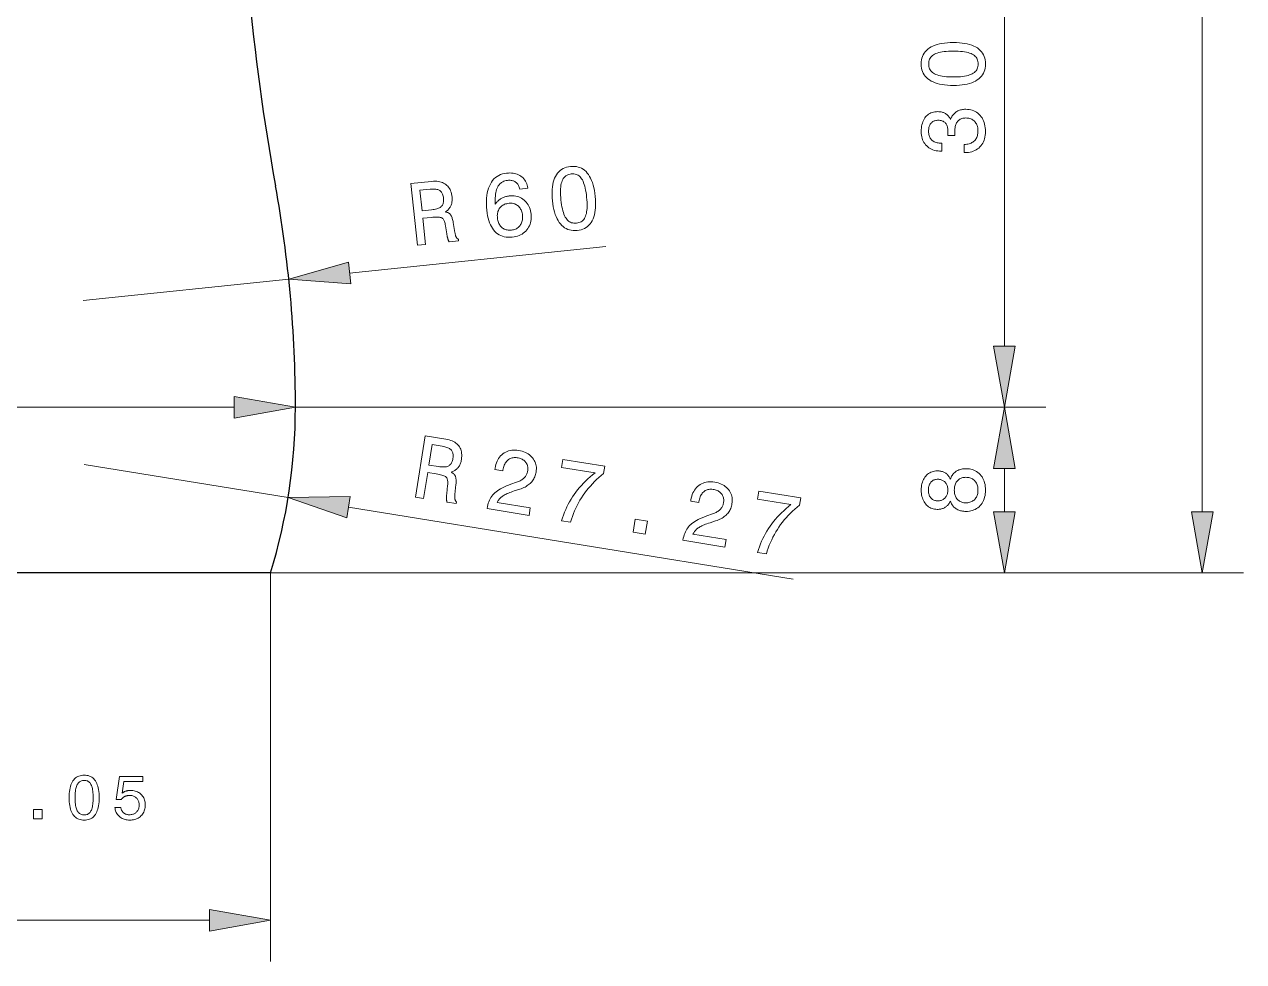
# Model space of a CAD drawing. Extents: x 0 to 297, y 0 to 546.
# Drawn here: x 166.7 to 225.6, y 120.2 to 165.5 of the extents above; entities that cross this region are included whole.
import ezdxf

# ---------------------------------------------------------------- set-up
doc = ezdxf.new("R2010")
doc.units = 0

msp = doc.modelspace()

# ---------------------------------------------------------------- linework, layer by layer
at = {"color": 7, "lineweight": 13}
for p, q in [((223.634, 141.924), (223.634, 361.015)), ((214.066, 149.924), (214.066, 174.015)), ((139.841, 146.97), (176.832, 146.97)), ((179.787, 146.97), (216.066, 146.97)), ((179.787, 146.97), (216.066, 146.97)), ((182.353, 142.144), (203.848, 138.667)), ((178.537, 138.97), (216.066, 138.97)), ((178.537, 138.97), (225.634, 138.97)), ((141.041, 122.175), (175.632, 122.175))]:
    msp.add_line(p, q, dxfattribs=at)
at = {"color": 7, "lineweight": 13, "ltscale": 0.311487}
msp.add_line((182.406, 153.462), (194.799, 154.746), dxfattribs=at)
at = {"color": 7, "lineweight": 13, "ltscale": 0.25}
for p, q in [((169.52, 152.126), (179.467, 153.157)), ((169.565, 144.212), (179.437, 142.616))]:
    msp.add_line(p, q, dxfattribs=at)
at = {"color": 7, "lineweight": 13, "ltscale": 0.052279}
msp.add_line((214.066, 141.924), (214.066, 144.015), dxfattribs=at)
at = {"color": 7, "lineweight": 30}
for p, q in [((178.587, 138.97), (138.087, 138.97)), ((178.537, 138.97), (138.137, 138.97))]:
    msp.add_line(p, q, dxfattribs=at)
at = {"color": 7, "lineweight": 13, "ltscale": 0.469863}
msp.add_line((178.587, 138.97), (178.587, 120.175), dxfattribs=at)
at = {"color": 7, "lineweight": 13}
for points in [[(211.603, 162.528), (211.455, 162.53), (211.313, 162.538), (211.179, 162.552), (211.053, 162.57), (210.933, 162.594), (210.821, 162.623), (210.716, 162.658), (210.618, 162.698), (210.528, 162.743), (210.445, 162.793), (210.369, 162.849), (210.302, 162.909), (210.242, 162.974), (210.19, 163.045), (210.147, 163.12), (210.111, 163.199), (210.083, 163.284), (210.063, 163.373), (210.051, 163.468), (210.047, 163.567), (210.051, 163.667), (210.063, 163.762), (210.083, 163.852), (210.11, 163.937), (210.146, 164.017), (210.189, 164.092), (210.24, 164.162), (210.3, 164.227), (210.367, 164.287), (210.442, 164.342), (210.524, 164.392), (210.614, 164.436), (210.712, 164.476), (210.817, 164.51), (210.929, 164.539), (211.049, 164.562), (211.176, 164.581), (211.311, 164.594), (211.453, 164.602), (211.603, 164.604), (211.753, 164.602), (211.894, 164.594), (212.029, 164.581), (212.156, 164.562), (212.275, 164.539), (212.387, 164.51), (212.492, 164.476), (212.589, 164.436), (212.678, 164.392), (212.761, 164.342), (212.835, 164.287), (212.902, 164.227), (212.961, 164.162), (213.012, 164.092), (213.055, 164.017), (213.09, 163.937), (213.117, 163.852), (213.137, 163.762), (213.149, 163.667), (213.153, 163.567), (213.149, 163.468), (213.137, 163.373), (213.117, 163.284), (213.09, 163.199), (213.054, 163.12), (213.011, 163.045), (212.96, 162.974), (212.9, 162.909), (212.833, 162.849), (212.758, 162.793), (212.676, 162.743), (212.586, 162.698), (212.489, 162.658), (212.384, 162.623), (212.273, 162.594), (212.153, 162.57), (212.027, 162.552), (211.893, 162.538), (211.752, 162.53)], [(211.603, 162.941), (211.724, 162.942), (211.838, 162.947), (211.945, 162.954), (212.046, 162.965), (212.14, 162.979), (212.227, 162.995), (212.308, 163.015), (212.382, 163.038), (212.45, 163.064), (212.511, 163.093), (212.565, 163.125), (212.614, 163.16), (212.658, 163.199), (212.695, 163.241), (212.727, 163.287), (212.753, 163.336), (212.773, 163.389), (212.787, 163.445), (212.796, 163.504), (212.799, 163.567), (212.796, 163.63), (212.787, 163.69), (212.773, 163.746), (212.753, 163.799), (212.727, 163.848), (212.696, 163.893), (212.659, 163.935), (212.616, 163.974), (212.568, 164.009), (212.514, 164.04), (212.454, 164.069), (212.386, 164.094), (212.312, 164.116), (212.232, 164.135), (212.144, 164.152), (212.049, 164.165), (211.948, 164.176), (211.84, 164.183), (211.725, 164.187), (211.603, 164.189), (211.481, 164.187), (211.366, 164.183), (211.257, 164.176), (211.156, 164.165), (211.061, 164.152), (210.973, 164.135), (210.892, 164.116), (210.818, 164.094), (210.751, 164.069), (210.69, 164.04), (210.636, 164.009), (210.588, 163.974), (210.545, 163.935), (210.508, 163.893), (210.477, 163.848), (210.451, 163.799), (210.431, 163.746), (210.417, 163.69), (210.409, 163.63), (210.406, 163.567), (210.409, 163.504), (210.417, 163.445), (210.432, 163.389), (210.452, 163.336), (210.478, 163.287), (210.509, 163.241), (210.547, 163.199), (210.59, 163.16), (210.639, 163.125), (210.693, 163.093), (210.754, 163.064), (210.822, 163.038), (210.896, 163.015), (210.977, 162.995), (211.065, 162.979), (211.159, 162.965), (211.26, 162.954), (211.368, 162.947), (211.482, 162.942)], [(212.126, 159.281), (212.126, 159.679), (212.188, 159.682), (212.247, 159.688), (212.303, 159.698), (212.356, 159.71), (212.407, 159.726), (212.454, 159.745), (212.499, 159.767), (212.541, 159.793), (212.58, 159.821), (212.616, 159.853), (212.649, 159.888), (212.679, 159.926), (212.705, 159.966), (212.727, 160.009), (212.747, 160.054), (212.762, 160.103), (212.774, 160.154), (212.783, 160.207), (212.788, 160.263), (212.79, 160.322), (212.789, 160.38), (212.784, 160.435), (212.776, 160.488), (212.765, 160.538), (212.751, 160.586), (212.733, 160.631), (212.713, 160.674), (212.689, 160.714), (212.662, 160.752), (212.632, 160.787), (212.599, 160.82), (212.564, 160.848), (212.526, 160.874), (212.487, 160.896), (212.444, 160.915), (212.4, 160.93), (212.353, 160.942), (212.303, 160.95), (212.252, 160.955), (212.198, 160.957), (212.149, 160.955), (212.102, 160.95), (212.057, 160.942), (212.015, 160.93), (211.974, 160.915), (211.936, 160.897), (211.901, 160.875), (211.867, 160.85), (211.836, 160.821), (211.807, 160.789), (211.78, 160.755), (211.756, 160.717), (211.735, 160.677), (211.717, 160.634), (211.701, 160.588), (211.689, 160.539), (211.679, 160.488), (211.672, 160.434), (211.668, 160.378), (211.666, 160.318), (211.666, 160.31), (211.667, 160.301), (211.667, 160.293), (211.667, 160.284), (211.667, 160.275), (211.667, 160.266), (211.667, 160.257), (211.668, 160.248), (211.668, 160.239), (211.669, 160.23), (211.669, 160.22), (211.669, 160.21), (211.67, 160.199), (211.671, 160.188), (211.671, 160.176), (211.672, 160.163), (211.673, 160.15), (211.673, 160.137), (211.674, 160.122), (211.675, 160.107), (211.335, 160.107), (211.336, 160.117), (211.336, 160.126), (211.337, 160.135), (211.337, 160.144), (211.337, 160.153), (211.338, 160.162), (211.338, 160.17), (211.338, 160.179), (211.338, 160.187), (211.339, 160.196), (211.339, 160.204), (211.339, 160.213), (211.339, 160.221), (211.339, 160.229), (211.339, 160.237), (211.339, 160.244), (211.34, 160.252), (211.34, 160.259), (211.34, 160.267), (211.34, 160.274), (211.339, 160.331), (211.335, 160.384), (211.329, 160.435), (211.321, 160.483), (211.311, 160.527), (211.298, 160.569), (211.283, 160.607), (211.266, 160.643), (211.247, 160.676), (211.225, 160.705), (211.201, 160.732), (211.174, 160.756), (211.145, 160.777), (211.113, 160.795), (211.08, 160.81), (211.043, 160.823), (211.004, 160.833), (210.963, 160.84), (210.92, 160.844), (210.874, 160.845), (210.829, 160.844), (210.787, 160.84), (210.747, 160.833), (210.708, 160.824), (210.672, 160.811), (210.638, 160.796), (210.607, 160.779), (210.577, 160.758), (210.549, 160.735), (210.524, 160.709), (210.501, 160.681), (210.48, 160.65), (210.461, 160.617), (210.446, 160.581), (210.432, 160.544), (210.421, 160.503), (210.412, 160.461), (210.406, 160.415), (210.403, 160.368), (210.401, 160.318), (210.403, 160.262), (210.408, 160.209), (210.416, 160.159), (210.427, 160.111), (210.442, 160.066), (210.46, 160.024), (210.481, 159.984), (210.505, 159.948), (210.533, 159.914), (210.564, 159.883), (210.598, 159.855), (210.635, 159.829), (210.675, 159.807), (210.718, 159.788), (210.764, 159.771), (210.813, 159.758), (210.865, 159.748), (210.921, 159.74), (210.979, 159.736), (211.04, 159.734), (211.04, 159.351), (211.011, 159.351), (210.924, 159.353), (210.842, 159.361), (210.763, 159.374), (210.687, 159.392), (210.615, 159.415), (210.547, 159.443), (210.482, 159.476), (210.42, 159.514), (210.363, 159.558), (210.309, 159.607), (210.259, 159.66), (210.215, 159.716), (210.175, 159.776), (210.141, 159.84), (210.113, 159.907), (210.089, 159.978), (210.071, 160.053), (210.058, 160.131), (210.05, 160.212), (210.047, 160.297), (210.049, 160.387), (210.056, 160.473), (210.066, 160.554), (210.081, 160.632), (210.101, 160.705), (210.124, 160.774), (210.152, 160.839), (210.184, 160.9), (210.22, 160.957), (210.26, 161.01), (210.305, 161.058), (210.352, 161.101), (210.403, 161.139), (210.458, 161.172), (210.515, 161.199), (210.576, 161.222), (210.641, 161.24), (210.709, 161.253), (210.78, 161.26), (210.855, 161.263), (210.898, 161.262), (210.939, 161.259), (210.979, 161.254), (211.018, 161.247), (211.056, 161.239), (211.093, 161.228), (211.128, 161.216), (211.162, 161.201), (211.194, 161.185), (211.226, 161.167), (211.256, 161.147), (211.284, 161.125), (211.312, 161.101), (211.337, 161.075), (211.361, 161.048), (211.384, 161.019), (211.405, 160.988), (211.425, 160.955), (211.443, 160.92), (211.46, 160.883), (211.479, 160.931), (211.499, 160.976), (211.522, 161.018), (211.547, 161.058), (211.573, 161.096), (211.602, 161.132), (211.632, 161.165), (211.665, 161.196), (211.699, 161.225), (211.736, 161.251), (211.774, 161.275), (211.815, 161.296), (211.856, 161.315), (211.9, 161.331), (211.945, 161.345), (211.992, 161.356), (212.041, 161.365), (212.092, 161.372), (212.144, 161.375), (212.198, 161.377), (212.282, 161.374), (212.364, 161.365), (212.442, 161.35), (212.516, 161.329), (212.587, 161.303), (212.655, 161.27), (212.719, 161.232), (212.78, 161.188), (212.837, 161.137), (212.891, 161.081), (212.941, 161.02), (212.985, 160.956), (213.025, 160.887), (213.059, 160.814), (213.087, 160.738), (213.111, 160.657), (213.129, 160.573), (213.142, 160.485), (213.15, 160.393), (213.153, 160.297), (213.15, 160.206), (213.142, 160.119), (213.128, 160.036), (213.109, 159.956), (213.085, 159.88), (213.055, 159.808), (213.019, 159.74), (212.979, 159.675), (212.932, 159.614), (212.881, 159.557), (212.825, 159.505), (212.765, 159.458), (212.701, 159.416), (212.634, 159.38), (212.563, 159.35), (212.489, 159.325), (212.411, 159.306), (212.33, 159.292), (212.244, 159.284), (212.156, 159.281)], [(192.216, 156.955), (192.203, 157.103), (192.196, 157.244), (192.196, 157.379), (192.201, 157.507), (192.213, 157.628), (192.23, 157.743), (192.254, 157.851), (192.283, 157.952), (192.319, 158.047), (192.36, 158.135), (192.408, 158.215), (192.461, 158.289), (192.52, 158.355), (192.584, 158.414), (192.654, 158.465), (192.73, 158.509), (192.811, 158.545), (192.898, 158.574), (192.991, 158.596), (193.089, 158.61), (193.189, 158.616), (193.285, 158.614), (193.376, 158.604), (193.463, 158.585), (193.547, 158.558), (193.626, 158.523), (193.701, 158.479), (193.771, 158.427), (193.838, 158.366), (193.9, 158.297), (193.959, 158.22), (194.012, 158.136), (194.061, 158.043), (194.106, 157.942), (194.146, 157.833), (194.182, 157.716), (194.214, 157.591), (194.241, 157.459), (194.263, 157.318), (194.281, 157.169), (194.294, 157.02), (194.301, 156.878), (194.302, 156.743), (194.296, 156.615), (194.285, 156.494), (194.268, 156.38), (194.245, 156.272), (194.216, 156.171), (194.181, 156.078), (194.14, 155.991), (194.093, 155.911), (194.04, 155.839), (193.981, 155.773), (193.917, 155.715), (193.847, 155.665), (193.771, 155.621), (193.689, 155.585), (193.602, 155.557), (193.508, 155.535), (193.409, 155.521), (193.31, 155.515), (193.215, 155.517), (193.124, 155.527), (193.037, 155.546), (192.954, 155.573), (192.875, 155.608), (192.8, 155.652), (192.729, 155.704), (192.662, 155.764), (192.599, 155.833), (192.54, 155.91), (192.486, 155.995), (192.437, 156.087), (192.391, 156.188), (192.351, 156.296), (192.315, 156.412), (192.283, 156.536), (192.256, 156.668), (192.234, 156.807)], [(191.025, 157.561), (190.631, 157.52), (190.621, 157.565), (190.608, 157.607), (190.593, 157.647), (190.577, 157.685), (190.558, 157.72), (190.537, 157.752), (190.514, 157.783), (190.489, 157.81), (190.462, 157.836), (190.433, 157.859), (190.402, 157.879), (190.369, 157.896), (190.334, 157.911), (190.297, 157.924), (190.259, 157.934), (190.219, 157.941), (190.177, 157.945), (190.133, 157.947), (190.088, 157.945), (190.041, 157.942), (189.977, 157.933), (189.917, 157.918), (189.861, 157.899), (189.808, 157.874), (189.759, 157.845), (189.713, 157.81), (189.671, 157.771), (189.633, 157.726), (189.598, 157.676), (189.567, 157.621), (189.54, 157.562), (189.516, 157.496), (189.495, 157.426), (189.478, 157.35), (189.464, 157.27), (189.454, 157.183), (189.447, 157.092), (189.444, 156.996), (189.444, 156.894), (189.448, 156.787), (189.471, 156.821), (189.494, 156.854), (189.519, 156.885), (189.546, 156.915), (189.573, 156.943), (189.602, 156.97), (189.632, 156.996), (189.663, 157.02), (189.696, 157.043), (189.73, 157.064), (189.765, 157.084), (189.801, 157.102), (189.838, 157.118), (189.876, 157.133), (189.915, 157.147), (189.956, 157.159), (189.997, 157.169), (190.039, 157.177), (190.083, 157.184), (190.127, 157.19), (190.21, 157.196), (190.291, 157.196), (190.369, 157.19), (190.445, 157.179), (190.518, 157.162), (190.588, 157.139), (190.656, 157.11), (190.721, 157.076), (190.783, 157.036), (190.843, 156.99), (190.899, 156.939), (190.95, 156.884), (190.996, 156.825), (191.037, 156.762), (191.074, 156.695), (191.105, 156.624), (191.132, 156.55), (191.153, 156.471), (191.17, 156.388), (191.181, 156.301), (191.188, 156.213), (191.188, 156.129), (191.182, 156.047), (191.171, 155.967), (191.153, 155.891), (191.13, 155.817), (191.1, 155.746), (191.065, 155.678), (191.024, 155.612), (190.976, 155.549), (190.924, 155.491), (190.868, 155.437), (190.807, 155.389), (190.743, 155.346), (190.675, 155.308), (190.602, 155.275), (190.526, 155.247), (190.445, 155.225), (190.361, 155.208), (190.272, 155.196), (190.169, 155.189), (190.071, 155.189), (189.976, 155.198), (189.886, 155.214), (189.8, 155.238), (189.718, 155.27), (189.64, 155.31), (189.566, 155.357), (189.497, 155.412), (189.431, 155.475), (189.371, 155.545), (189.315, 155.623), (189.264, 155.707), (189.218, 155.798), (189.176, 155.896), (189.14, 156.002), (189.109, 156.114), (189.082, 156.233), (189.061, 156.359), (189.044, 156.493), (189.031, 156.65), (189.024, 156.8), (189.024, 156.943), (189.031, 157.081), (189.045, 157.211), (189.065, 157.335), (189.092, 157.452), (189.125, 157.562), (189.165, 157.666), (189.212, 157.764), (189.265, 157.854), (189.324, 157.935), (189.388, 158.008), (189.459, 158.073), (189.534, 158.13), (189.616, 158.179), (189.703, 158.219), (189.796, 158.251), (189.894, 158.274), (189.998, 158.289), (190.082, 158.296), (190.162, 158.298), (190.239, 158.295), (190.314, 158.287), (190.385, 158.275), (190.452, 158.258), (190.517, 158.236), (190.579, 158.21), (190.637, 158.179), (190.693, 158.143), (190.744, 158.103), (190.792, 158.059), (190.835, 158.011), (190.875, 157.958), (190.91, 157.902), (190.941, 157.842), (190.969, 157.778), (190.992, 157.709), (191.01, 157.637)], [(192.627, 156.998), (192.641, 156.878), (192.657, 156.765), (192.676, 156.659), (192.697, 156.56), (192.72, 156.468), (192.745, 156.382), (192.773, 156.304), (192.804, 156.233), (192.836, 156.168), (192.871, 156.11), (192.909, 156.059), (192.949, 156.014), (192.992, 155.975), (193.038, 155.943), (193.087, 155.916), (193.139, 155.895), (193.193, 155.881), (193.25, 155.872), (193.31, 155.87), (193.373, 155.873), (193.435, 155.883), (193.494, 155.897), (193.548, 155.917), (193.598, 155.942), (193.645, 155.973), (193.687, 156.009), (193.725, 156.05), (193.759, 156.096), (193.788, 156.148), (193.814, 156.205), (193.836, 156.268), (193.854, 156.337), (193.869, 156.413), (193.88, 156.496), (193.887, 156.585), (193.891, 156.68), (193.89, 156.782), (193.887, 156.89), (193.879, 157.005), (193.868, 157.126), (193.854, 157.248), (193.838, 157.362), (193.819, 157.469), (193.798, 157.569), (193.775, 157.662), (193.75, 157.748), (193.722, 157.826), (193.693, 157.898), (193.66, 157.962), (193.626, 158.019), (193.589, 158.07), (193.549, 158.114), (193.507, 158.153), (193.461, 158.185), (193.413, 158.211), (193.361, 158.232), (193.307, 158.246), (193.249, 158.255), (193.189, 158.257), (193.126, 158.253), (193.064, 158.244), (193.006, 158.229), (192.952, 158.209), (192.901, 158.184), (192.855, 158.153), (192.813, 158.117), (192.775, 158.075), (192.74, 158.028), (192.71, 157.976), (192.684, 157.918), (192.661, 157.855), (192.643, 157.785), (192.628, 157.708), (192.617, 157.626), (192.609, 157.537), (192.605, 157.442), (192.605, 157.34), (192.608, 157.232), (192.616, 157.118)], [(185.683, 154.807), (185.374, 157.787), (186.37, 157.89), (186.456, 157.897), (186.539, 157.899), (186.617, 157.896), (186.692, 157.888), (186.764, 157.876), (186.831, 157.859), (186.895, 157.837), (186.955, 157.81), (187.011, 157.779), (187.063, 157.742), (187.112, 157.701), (187.156, 157.656), (187.196, 157.606), (187.232, 157.552), (187.264, 157.494), (187.292, 157.431), (187.315, 157.363), (187.334, 157.291), (187.349, 157.215), (187.36, 157.134), (187.364, 157.086), (187.366, 157.038), (187.365, 156.993), (187.363, 156.948), (187.358, 156.905), (187.352, 156.863), (187.343, 156.822), (187.332, 156.783), (187.318, 156.745), (187.303, 156.708), (187.286, 156.673), (187.266, 156.639), (187.245, 156.607), (187.221, 156.576), (187.195, 156.546), (187.167, 156.517), (187.138, 156.49), (187.106, 156.465), (187.072, 156.441), (187.035, 156.418), (187.068, 156.411), (187.1, 156.402), (187.129, 156.392), (187.157, 156.38), (187.183, 156.367), (187.207, 156.353), (187.23, 156.337), (187.25, 156.32), (187.27, 156.302), (187.287, 156.282), (187.303, 156.26), (187.319, 156.234), (187.333, 156.205), (187.348, 156.172), (187.361, 156.136), (187.374, 156.097), (187.386, 156.054), (187.397, 156.007), (187.407, 155.958), (187.417, 155.904), (187.499, 155.423), (187.504, 155.393), (187.51, 155.364), (187.516, 155.337), (187.522, 155.312), (187.528, 155.288), (187.535, 155.267), (187.541, 155.247), (187.548, 155.228), (187.555, 155.212), (187.563, 155.197), (187.57, 155.183), (187.579, 155.17), (187.588, 155.158), (187.597, 155.147), (187.607, 155.136), (187.618, 155.126), (187.629, 155.117), (187.641, 155.109), (187.653, 155.102), (187.666, 155.095), (187.675, 155.013), (187.224, 154.967), (187.217, 154.976), (187.211, 154.987), (187.204, 154.998), (187.197, 155.011), (187.191, 155.024), (187.185, 155.038), (187.179, 155.054), (187.173, 155.07), (187.167, 155.088), (187.161, 155.106), (187.155, 155.126), (187.149, 155.147), (187.144, 155.169), (187.138, 155.193), (187.132, 155.218), (187.127, 155.244), (187.121, 155.272), (187.116, 155.301), (187.11, 155.331), (187.105, 155.363), (187.044, 155.747), (187.034, 155.803), (187.022, 155.854), (187.01, 155.902), (186.996, 155.945), (186.98, 155.984), (186.964, 156.018), (186.946, 156.048), (186.927, 156.075), (186.906, 156.096), (186.885, 156.114), (186.859, 156.128), (186.828, 156.14), (186.79, 156.15), (186.747, 156.157), (186.698, 156.161), (186.642, 156.164), (186.58, 156.163), (186.513, 156.161), (186.439, 156.156), (186.36, 156.149), (185.951, 156.106), (186.081, 154.848)], [(186.297, 157.513), (185.81, 157.463), (185.913, 156.471), (186.372, 156.519), (186.44, 156.527), (186.503, 156.537), (186.562, 156.549), (186.617, 156.563), (186.666, 156.578), (186.712, 156.596), (186.753, 156.615), (186.789, 156.637), (186.821, 156.66), (186.849, 156.685), (186.873, 156.712), (186.893, 156.742), (186.911, 156.775), (186.925, 156.811), (186.937, 156.849), (186.945, 156.89), (186.95, 156.934), (186.952, 156.981), (186.951, 157.031), (186.947, 157.083), (186.941, 157.134), (186.932, 157.182), (186.92, 157.227), (186.906, 157.268), (186.89, 157.306), (186.871, 157.341), (186.85, 157.372), (186.826, 157.401), (186.8, 157.425), (186.772, 157.447), (186.741, 157.466), (186.706, 157.482), (186.667, 157.495), (186.625, 157.506), (186.579, 157.514), (186.53, 157.519), (186.477, 157.522), (186.42, 157.522), (186.36, 157.519)], [(190.767, 156.254), (190.759, 156.311), (190.749, 156.365), (190.735, 156.416), (190.719, 156.465), (190.699, 156.512), (190.677, 156.555), (190.651, 156.596), (190.623, 156.634), (190.591, 156.67), (190.557, 156.702), (190.52, 156.732), (190.482, 156.758), (190.442, 156.78), (190.4, 156.799), (190.357, 156.814), (190.312, 156.825), (190.265, 156.832), (190.217, 156.836), (190.167, 156.836), (190.115, 156.833), (190.058, 156.825), (190.004, 156.814), (189.952, 156.8), (189.904, 156.783), (189.858, 156.762), (189.815, 156.739), (189.775, 156.712), (189.738, 156.682), (189.704, 156.649), (189.673, 156.613), (189.645, 156.574), (189.62, 156.533), (189.6, 156.489), (189.582, 156.444), (189.569, 156.396), (189.559, 156.346), (189.553, 156.294), (189.55, 156.239), (189.551, 156.183), (189.555, 156.124), (189.563, 156.065), (189.574, 156.009), (189.587, 155.957), (189.604, 155.906), (189.624, 155.859), (189.647, 155.815), (189.673, 155.773), (189.702, 155.734), (189.734, 155.698), (189.769, 155.665), (189.807, 155.635), (189.846, 155.609), (189.888, 155.586), (189.931, 155.568), (189.976, 155.553), (190.024, 155.542), (190.073, 155.534), (190.124, 155.531), (190.178, 155.531), (190.233, 155.535), (190.285, 155.542), (190.335, 155.553), (190.383, 155.567), (190.428, 155.585), (190.471, 155.605), (190.512, 155.63), (190.55, 155.658), (190.585, 155.689), (190.618, 155.723), (190.649, 155.761), (190.677, 155.802), (190.701, 155.845), (190.722, 155.889), (190.739, 155.936), (190.752, 155.984), (190.762, 156.034), (190.769, 156.086), (190.772, 156.14), (190.771, 156.196)], [(182.352, 153.98), (179.467, 153.157), (182.459, 152.943)], [(213.545, 149.924), (214.066, 146.97), (214.587, 149.924)], [(176.832, 146.449), (179.787, 146.97), (176.832, 147.491)], [(214.587, 144.015), (214.066, 146.97), (213.545, 144.015)], [(185.588, 142.634), (186.066, 145.591), (187.055, 145.431), (187.14, 145.415), (187.22, 145.395), (187.295, 145.372), (187.365, 145.345), (187.431, 145.315), (187.492, 145.281), (187.548, 145.243), (187.598, 145.202), (187.645, 145.157), (187.686, 145.108), (187.722, 145.056), (187.753, 145.001), (187.779, 144.942), (187.799, 144.88), (187.815, 144.816), (187.825, 144.747), (187.83, 144.676), (187.83, 144.602), (187.824, 144.524), (187.813, 144.443), (187.805, 144.396), (187.794, 144.35), (187.782, 144.305), (187.768, 144.263), (187.752, 144.223), (187.735, 144.184), (187.716, 144.147), (187.695, 144.112), (187.672, 144.079), (187.648, 144.047), (187.622, 144.018), (187.594, 143.99), (187.565, 143.964), (187.534, 143.94), (187.501, 143.918), (187.467, 143.898), (187.431, 143.88), (187.394, 143.864), (187.354, 143.849), (187.314, 143.837), (187.343, 143.821), (187.371, 143.804), (187.397, 143.787), (187.421, 143.768), (187.443, 143.749), (187.462, 143.729), (187.48, 143.708), (187.496, 143.686), (187.509, 143.663), (187.521, 143.64), (187.531, 143.614), (187.539, 143.585), (187.546, 143.553), (187.551, 143.518), (187.554, 143.48), (187.556, 143.438), (187.557, 143.394), (187.555, 143.346), (187.553, 143.295), (187.548, 143.241), (187.502, 142.755), (187.499, 142.725), (187.497, 142.695), (187.496, 142.668), (187.495, 142.642), (187.495, 142.618), (187.496, 142.595), (187.497, 142.574), (187.499, 142.554), (187.501, 142.536), (187.504, 142.52), (187.508, 142.505), (187.513, 142.49), (187.518, 142.476), (187.524, 142.463), (187.531, 142.45), (187.539, 142.438), (187.548, 142.426), (187.557, 142.415), (187.567, 142.405), (187.578, 142.395), (187.565, 142.314), (187.117, 142.386), (187.113, 142.397), (187.11, 142.409), (187.106, 142.422), (187.103, 142.436), (187.101, 142.45), (187.098, 142.466), (187.096, 142.482), (187.095, 142.5), (187.094, 142.518), (187.093, 142.537), (187.092, 142.558), (187.092, 142.58), (187.093, 142.603), (187.093, 142.627), (187.094, 142.653), (187.096, 142.679), (187.098, 142.708), (187.1, 142.737), (187.102, 142.768), (187.105, 142.8), (187.147, 143.187), (187.151, 143.243), (187.154, 143.296), (187.154, 143.345), (187.152, 143.39), (187.147, 143.432), (187.14, 143.469), (187.131, 143.503), (187.119, 143.533), (187.105, 143.56), (187.089, 143.582), (187.068, 143.603), (187.041, 143.622), (187.007, 143.641), (186.967, 143.66), (186.92, 143.677), (186.867, 143.694), (186.808, 143.709), (186.742, 143.725), (186.67, 143.739), (186.591, 143.753), (186.185, 143.818), (185.983, 142.57)], [(186.886, 145.087), (186.403, 145.165), (186.244, 144.18), (186.7, 144.107), (186.767, 144.097), (186.831, 144.09), (186.891, 144.086), (186.947, 144.085), (186.999, 144.088), (187.048, 144.093), (187.092, 144.101), (187.133, 144.112), (187.17, 144.126), (187.203, 144.143), (187.233, 144.163), (187.261, 144.187), (187.286, 144.214), (187.31, 144.244), (187.331, 144.279), (187.349, 144.316), (187.366, 144.357), (187.38, 144.402), (187.392, 144.45), (187.402, 144.501), (187.409, 144.553), (187.413, 144.601), (187.413, 144.647), (187.41, 144.691), (187.405, 144.732), (187.395, 144.77), (187.383, 144.806), (187.368, 144.84), (187.349, 144.871), (187.327, 144.899), (187.302, 144.925), (187.272, 144.95), (187.239, 144.973), (187.201, 144.994), (187.159, 145.014), (187.112, 145.031), (187.062, 145.048), (187.007, 145.062), (186.949, 145.075)], [(189.052, 142.073), (189.054, 142.086), (189.07, 142.172), (189.089, 142.254), (189.112, 142.333), (189.139, 142.409), (189.17, 142.48), (189.204, 142.549), (189.241, 142.614), (189.283, 142.675), (189.328, 142.732), (189.376, 142.786), (189.43, 142.838), (189.49, 142.889), (189.557, 142.938), (189.63, 142.986), (189.71, 143.033), (189.796, 143.079), (189.889, 143.124), (189.989, 143.167), (190.095, 143.21), (190.207, 143.251), (190.481, 143.348), (190.53, 143.365), (190.575, 143.384), (190.619, 143.404), (190.66, 143.424), (190.699, 143.446), (190.735, 143.469), (190.769, 143.493), (190.801, 143.517), (190.83, 143.543), (190.857, 143.57), (190.882, 143.598), (190.905, 143.627), (190.926, 143.658), (190.945, 143.69), (190.962, 143.723), (190.977, 143.758), (190.99, 143.795), (191.002, 143.832), (191.011, 143.871), (191.019, 143.912), (191.025, 143.958), (191.027, 144.003), (191.026, 144.047), (191.021, 144.09), (191.013, 144.131), (191.001, 144.171), (190.986, 144.21), (190.967, 144.247), (190.945, 144.283), (190.919, 144.318), (190.89, 144.351), (190.859, 144.381), (190.825, 144.409), (190.788, 144.434), (190.748, 144.457), (190.706, 144.477), (190.661, 144.495), (190.614, 144.51), (190.564, 144.522), (190.511, 144.532), (190.458, 144.539), (190.407, 144.542), (190.357, 144.54), (190.309, 144.535), (190.263, 144.525), (190.219, 144.512), (190.176, 144.494), (190.135, 144.473), (190.095, 144.447), (190.058, 144.418), (190.022, 144.385), (189.989, 144.348), (189.959, 144.308), (189.931, 144.265), (189.906, 144.219), (189.884, 144.17), (189.864, 144.117), (189.847, 144.061), (189.833, 144.002), (189.821, 143.939), (189.815, 143.904), (189.428, 143.966), (189.438, 144.027), (189.456, 144.118), (189.478, 144.205), (189.505, 144.286), (189.536, 144.363), (189.572, 144.436), (189.613, 144.503), (189.659, 144.566), (189.71, 144.624), (189.765, 144.677), (189.824, 144.726), (189.888, 144.769), (189.954, 144.806), (190.024, 144.837), (190.096, 144.861), (190.171, 144.88), (190.249, 144.893), (190.33, 144.899), (190.414, 144.9), (190.501, 144.894), (190.591, 144.883), (190.676, 144.866), (190.757, 144.846), (190.834, 144.821), (190.907, 144.791), (190.976, 144.758), (191.041, 144.72), (191.101, 144.677), (191.158, 144.631), (191.21, 144.58), (191.258, 144.525), (191.301, 144.466), (191.338, 144.406), (191.37, 144.343), (191.395, 144.278), (191.415, 144.211), (191.428, 144.141), (191.436, 144.07), (191.438, 143.996), (191.434, 143.92), (191.424, 143.842), (191.413, 143.782), (191.399, 143.724), (191.381, 143.668), (191.361, 143.614), (191.338, 143.562), (191.312, 143.512), (191.283, 143.464), (191.252, 143.418), (191.217, 143.374), (191.179, 143.332), (191.139, 143.292), (191.095, 143.254), (191.048, 143.217), (190.998, 143.183), (190.945, 143.15), (190.889, 143.118), (190.829, 143.089), (190.767, 143.061), (190.701, 143.036), (190.632, 143.011), (190.362, 142.925), (190.287, 142.899), (190.216, 142.874), (190.149, 142.849), (190.086, 142.823), (190.028, 142.798), (189.973, 142.773), (189.923, 142.748), (189.877, 142.722), (189.835, 142.697), (189.797, 142.672), (189.762, 142.647), (189.729, 142.62), (189.698, 142.593), (189.669, 142.564), (189.642, 142.535), (189.617, 142.504), (189.594, 142.472), (189.573, 142.439), (189.554, 142.405), (189.537, 142.371), (191.144, 142.111), (191.085, 141.744)], [(192.656, 141.49), (192.7, 141.629), (192.748, 141.764), (192.799, 141.897), (192.855, 142.028), (192.914, 142.156), (192.976, 142.281), (193.042, 142.404), (193.112, 142.524), (193.186, 142.641), (193.263, 142.756), (193.345, 142.868), (193.431, 142.979), (193.521, 143.088), (193.615, 143.195), (193.714, 143.3), (193.818, 143.404), (193.925, 143.505), (194.037, 143.605), (194.154, 143.703), (194.275, 143.8), (192.656, 144.062), (192.719, 144.451), (194.748, 144.123), (194.69, 143.769), (194.574, 143.674), (194.46, 143.577), (194.351, 143.478), (194.246, 143.376), (194.145, 143.272), (194.047, 143.165), (193.953, 143.057), (193.864, 142.946), (193.778, 142.832), (193.696, 142.717), (193.618, 142.598), (193.544, 142.478), (193.473, 142.354), (193.407, 142.229), (193.344, 142.1), (193.285, 141.969), (193.23, 141.836), (193.178, 141.7), (193.131, 141.562), (193.087, 141.421)], [(211.451, 142.433), (211.433, 142.394), (211.413, 142.358), (211.391, 142.323), (211.368, 142.29), (211.344, 142.26), (211.319, 142.231), (211.292, 142.204), (211.265, 142.179), (211.235, 142.157), (211.205, 142.136), (211.173, 142.117), (211.139, 142.1), (211.105, 142.085), (211.068, 142.072), (211.031, 142.061), (210.992, 142.053), (210.951, 142.046), (210.909, 142.041), (210.866, 142.038), (210.821, 142.037), (210.754, 142.039), (210.689, 142.047), (210.626, 142.06), (210.567, 142.078), (210.51, 142.101), (210.455, 142.13), (210.403, 142.163), (210.354, 142.202), (210.307, 142.246), (210.262, 142.295), (210.221, 142.348), (210.185, 142.405), (210.153, 142.464), (210.125, 142.527), (210.101, 142.592), (210.082, 142.661), (210.067, 142.733), (210.056, 142.809), (210.049, 142.887), (210.047, 142.969), (210.049, 143.05), (210.056, 143.129), (210.067, 143.204), (210.082, 143.277), (210.101, 143.346), (210.125, 143.411), (210.153, 143.474), (210.185, 143.533), (210.221, 143.589), (210.262, 143.642), (210.307, 143.691), (210.354, 143.734), (210.403, 143.773), (210.455, 143.806), (210.51, 143.834), (210.567, 143.857), (210.626, 143.875), (210.689, 143.888), (210.754, 143.896), (210.821, 143.898), (210.866, 143.897), (210.91, 143.894), (210.952, 143.89), (210.993, 143.883), (211.032, 143.874), (211.07, 143.863), (211.107, 143.851), (211.141, 143.836), (211.175, 143.82), (211.207, 143.801), (211.237, 143.781), (211.267, 143.758), (211.294, 143.734), (211.321, 143.707), (211.346, 143.678), (211.37, 143.648), (211.392, 143.615), (211.413, 143.58), (211.433, 143.543), (211.451, 143.504), (211.471, 143.552), (211.492, 143.598), (211.516, 143.641), (211.541, 143.682), (211.569, 143.72), (211.598, 143.756), (211.63, 143.79), (211.663, 143.821), (211.699, 143.85), (211.736, 143.876), (211.775, 143.9), (211.816, 143.921), (211.859, 143.94), (211.903, 143.956), (211.949, 143.97), (211.997, 143.982), (212.047, 143.99), (212.098, 143.997), (212.151, 144), (212.206, 144.002), (212.291, 143.999), (212.372, 143.99), (212.45, 143.976), (212.524, 143.957), (212.595, 143.932), (212.662, 143.901), (212.725, 143.865), (212.786, 143.823), (212.842, 143.775), (212.896, 143.722), (212.944, 143.664), (212.988, 143.603), (213.027, 143.537), (213.06, 143.468), (213.088, 143.394), (213.112, 143.317), (213.13, 143.236), (213.142, 143.15), (213.15, 143.061), (213.153, 142.969), (213.15, 142.876), (213.142, 142.787), (213.13, 142.702), (213.112, 142.62), (213.088, 142.543), (213.06, 142.47), (213.027, 142.401), (212.988, 142.335), (212.944, 142.274), (212.896, 142.216), (212.842, 142.163), (212.786, 142.116), (212.725, 142.074), (212.662, 142.038), (212.595, 142.007), (212.524, 141.982), (212.45, 141.963), (212.372, 141.949), (212.291, 141.94), (212.206, 141.938), (212.151, 141.939), (212.098, 141.943), (212.047, 141.949), (211.997, 141.958), (211.949, 141.969), (211.903, 141.983), (211.859, 141.999), (211.816, 142.018), (211.775, 142.039), (211.736, 142.063), (211.699, 142.089), (211.663, 142.118), (211.63, 142.149), (211.598, 142.182), (211.569, 142.218), (211.541, 142.256), (211.516, 142.297), (211.492, 142.34), (211.471, 142.385)], [(198.523, 140.541), (198.525, 140.554), (198.541, 140.64), (198.561, 140.722), (198.584, 140.801), (198.611, 140.877), (198.641, 140.948), (198.675, 141.017), (198.713, 141.081), (198.754, 141.143), (198.799, 141.2), (198.848, 141.254), (198.901, 141.306), (198.961, 141.357), (199.028, 141.406), (199.101, 141.454), (199.181, 141.501), (199.268, 141.547), (199.361, 141.592), (199.46, 141.635), (199.566, 141.678), (199.679, 141.719), (199.953, 141.816), (200.001, 141.833), (200.047, 141.852), (200.09, 141.872), (200.131, 141.892), (200.17, 141.914), (200.206, 141.937), (200.24, 141.961), (200.272, 141.985), (200.301, 142.011), (200.328, 142.038), (200.353, 142.066), (200.376, 142.095), (200.397, 142.126), (200.416, 142.158), (200.433, 142.191), (200.449, 142.226), (200.462, 142.263), (200.473, 142.3), (200.483, 142.339), (200.49, 142.38), (200.496, 142.426), (200.499, 142.471), (200.497, 142.515), (200.493, 142.558), (200.484, 142.599), (200.473, 142.639), (200.457, 142.678), (200.439, 142.715), (200.416, 142.751), (200.391, 142.786), (200.362, 142.819), (200.33, 142.849), (200.296, 142.877), (200.259, 142.902), (200.22, 142.925), (200.177, 142.945), (200.133, 142.963), (200.085, 142.978), (200.035, 142.99), (199.982, 143), (199.929, 143.007), (199.878, 143.01), (199.829, 143.008), (199.781, 143.003), (199.735, 142.993), (199.69, 142.98), (199.647, 142.962), (199.606, 142.941), (199.567, 142.915), (199.529, 142.886), (199.493, 142.852), (199.46, 142.816), (199.43, 142.776), (199.403, 142.733), (199.378, 142.687), (199.355, 142.638), (199.336, 142.585), (199.319, 142.529), (199.304, 142.47), (199.292, 142.407), (199.287, 142.372), (198.9, 142.434), (198.909, 142.495), (198.927, 142.586), (198.949, 142.673), (198.976, 142.754), (199.008, 142.831), (199.044, 142.904), (199.085, 142.971), (199.131, 143.034), (199.181, 143.092), (199.236, 143.145), (199.296, 143.194), (199.359, 143.237), (199.426, 143.274), (199.495, 143.305), (199.568, 143.329), (199.643, 143.348), (199.721, 143.361), (199.802, 143.367), (199.886, 143.368), (199.973, 143.362), (200.062, 143.35), (200.148, 143.334), (200.229, 143.313), (200.306, 143.289), (200.379, 143.259), (200.448, 143.226), (200.512, 143.188), (200.573, 143.145), (200.629, 143.099), (200.681, 143.048), (200.729, 142.993), (200.773, 142.934), (200.81, 142.873), (200.841, 142.811), (200.866, 142.746), (200.886, 142.678), (200.9, 142.609), (200.908, 142.538), (200.909, 142.464), (200.905, 142.388), (200.896, 142.31), (200.884, 142.25), (200.87, 142.192), (200.853, 142.136), (200.833, 142.082), (200.81, 142.03), (200.784, 141.98), (200.755, 141.932), (200.723, 141.886), (200.688, 141.842), (200.651, 141.8), (200.61, 141.76), (200.566, 141.722), (200.519, 141.685), (200.469, 141.65), (200.416, 141.617), (200.36, 141.586), (200.301, 141.557), (200.238, 141.529), (200.172, 141.503), (200.103, 141.479), (199.833, 141.393), (199.758, 141.367), (199.687, 141.342), (199.62, 141.316), (199.558, 141.291), (199.499, 141.266), (199.445, 141.241), (199.394, 141.215), (199.348, 141.19), (199.306, 141.165), (199.268, 141.14), (199.233, 141.115), (199.2, 141.088), (199.169, 141.061), (199.141, 141.032), (199.114, 141.003), (199.089, 140.972), (199.066, 140.94), (199.045, 140.907), (199.026, 140.873), (199.009, 140.838), (200.616, 140.579), (200.556, 140.212)], [(210.855, 142.448), (210.897, 142.449), (210.937, 142.454), (210.976, 142.461), (211.013, 142.471), (211.049, 142.483), (211.082, 142.499), (211.114, 142.518), (211.145, 142.539), (211.174, 142.563), (211.201, 142.59), (211.225, 142.62), (211.248, 142.651), (211.267, 142.684), (211.284, 142.719), (211.299, 142.756), (211.31, 142.795), (211.319, 142.835), (211.326, 142.878), (211.33, 142.922), (211.331, 142.969), (211.33, 143.015), (211.326, 143.06), (211.319, 143.103), (211.31, 143.144), (211.299, 143.183), (211.284, 143.22), (211.267, 143.255), (211.248, 143.288), (211.225, 143.32), (211.201, 143.349), (211.174, 143.376), (211.145, 143.4), (211.114, 143.422), (211.082, 143.44), (211.049, 143.456), (211.013, 143.469), (210.976, 143.479), (210.937, 143.486), (210.897, 143.49), (210.855, 143.491), (210.813, 143.49), (210.772, 143.486), (210.734, 143.479), (210.697, 143.469), (210.663, 143.457), (210.63, 143.441), (210.599, 143.423), (210.569, 143.402), (210.542, 143.379), (210.516, 143.352), (210.493, 143.323), (210.472, 143.292), (210.453, 143.259), (210.437, 143.224), (210.424, 143.187), (210.413, 143.147), (210.404, 143.106), (210.398, 143.062), (210.394, 143.016), (210.393, 142.969), (210.394, 142.921), (210.398, 142.876), (210.404, 142.832), (210.413, 142.791), (210.424, 142.752), (210.437, 142.715), (210.453, 142.68), (210.472, 142.647), (210.493, 142.616), (210.516, 142.587), (210.542, 142.561), (210.569, 142.537), (210.599, 142.516), (210.63, 142.498), (210.663, 142.483), (210.697, 142.47), (210.734, 142.46), (210.772, 142.453), (210.813, 142.449)], [(212.198, 142.353), (212.251, 142.355), (212.303, 142.36), (212.352, 142.368), (212.399, 142.379), (212.443, 142.394), (212.485, 142.413), (212.525, 142.434), (212.563, 142.459), (212.598, 142.487), (212.631, 142.518), (212.661, 142.553), (212.688, 142.589), (212.712, 142.628), (212.733, 142.67), (212.75, 142.714), (212.765, 142.76), (212.776, 142.809), (212.784, 142.859), (212.789, 142.913), (212.79, 142.969), (212.789, 143.025), (212.784, 143.078), (212.776, 143.13), (212.765, 143.179), (212.75, 143.225), (212.733, 143.269), (212.712, 143.311), (212.688, 143.35), (212.661, 143.386), (212.631, 143.421), (212.598, 143.452), (212.563, 143.48), (212.525, 143.505), (212.485, 143.527), (212.443, 143.545), (212.399, 143.56), (212.352, 143.571), (212.303, 143.58), (212.251, 143.585), (212.198, 143.586), (212.148, 143.585), (212.1, 143.58), (212.054, 143.571), (212.011, 143.56), (211.969, 143.545), (211.93, 143.527), (211.893, 143.506), (211.858, 143.481), (211.825, 143.453), (211.794, 143.422), (211.766, 143.388), (211.74, 143.351), (211.718, 143.312), (211.699, 143.27), (211.682, 143.226), (211.669, 143.18), (211.659, 143.131), (211.651, 143.079), (211.647, 143.025), (211.645, 142.969), (211.647, 142.912), (211.651, 142.859), (211.659, 142.808), (211.669, 142.759), (211.682, 142.712), (211.699, 142.669), (211.718, 142.627), (211.74, 142.588), (211.766, 142.551), (211.794, 142.517), (211.825, 142.486), (211.858, 142.458), (211.893, 142.434), (211.93, 142.412), (211.969, 142.394), (212.011, 142.379), (212.054, 142.368), (212.1, 142.36), (212.148, 142.355)], [(202.128, 139.958), (202.172, 140.096), (202.219, 140.232), (202.271, 140.365), (202.326, 140.496), (202.385, 140.624), (202.448, 140.749), (202.514, 140.871), (202.584, 140.991), (202.657, 141.109), (202.735, 141.223), (202.816, 141.336), (202.902, 141.447), (202.992, 141.556), (203.087, 141.663), (203.186, 141.768), (203.289, 141.872), (203.397, 141.973), (203.509, 142.073), (203.625, 142.171), (203.746, 142.268), (202.127, 142.529), (202.19, 142.919), (204.219, 142.59), (204.162, 142.237), (204.045, 142.142), (203.932, 142.045), (203.823, 141.946), (203.717, 141.844), (203.616, 141.74), (203.518, 141.633), (203.425, 141.525), (203.335, 141.414), (203.249, 141.3), (203.167, 141.184), (203.089, 141.066), (203.015, 140.946), (202.945, 140.822), (202.878, 140.697), (202.815, 140.568), (202.756, 140.437), (202.701, 140.304), (202.65, 140.168), (202.602, 140.029), (202.558, 139.888)], [(182.437, 142.658), (179.437, 142.616), (182.27, 141.63)], [(196.111, 140.931), (196.214, 141.566), (196.803, 141.471), (196.7, 140.836)], [(213.545, 141.924), (214.066, 138.97), (214.587, 141.924)], [(223.113, 141.924), (223.634, 138.97), (224.155, 141.924)], [(168.844, 128.099), (168.846, 128.203), (168.852, 128.302), (168.861, 128.396), (168.874, 128.485), (168.891, 128.568), (168.911, 128.647), (168.935, 128.72), (168.963, 128.789), (168.995, 128.852), (169.03, 128.91), (169.069, 128.963), (169.111, 129.01), (169.157, 129.052), (169.206, 129.088), (169.259, 129.119), (169.315, 129.144), (169.374, 129.163), (169.436, 129.177), (169.502, 129.186), (169.572, 129.188), (169.642, 129.186), (169.708, 129.177), (169.771, 129.164), (169.831, 129.144), (169.887, 129.119), (169.939, 129.089), (169.988, 129.053), (170.034, 129.012), (170.076, 128.965), (170.114, 128.912), (170.149, 128.855), (170.18, 128.792), (170.208, 128.723), (170.232, 128.65), (170.252, 128.571), (170.269, 128.487), (170.281, 128.398), (170.291, 128.304), (170.296, 128.204), (170.298, 128.099), (170.296, 127.995), (170.291, 127.895), (170.281, 127.801), (170.269, 127.712), (170.252, 127.629), (170.232, 127.55), (170.208, 127.477), (170.18, 127.409), (170.149, 127.347), (170.114, 127.289), (170.076, 127.237), (170.034, 127.19), (169.988, 127.149), (169.939, 127.113), (169.887, 127.083), (169.831, 127.059), (169.771, 127.039), (169.708, 127.026), (169.642, 127.017), (169.572, 127.015), (169.502, 127.017), (169.436, 127.026), (169.374, 127.039), (169.315, 127.059), (169.259, 127.084), (169.206, 127.114), (169.157, 127.15), (169.111, 127.191), (169.069, 127.238), (169.03, 127.291), (168.995, 127.348), (168.963, 127.411), (168.935, 127.479), (168.911, 127.552), (168.891, 127.631), (168.874, 127.714), (168.861, 127.803), (168.852, 127.896), (168.846, 127.995)], [(171.062, 127.623), (171.343, 127.623), (171.349, 127.591), (171.356, 127.56), (171.366, 127.531), (171.377, 127.503), (171.389, 127.477), (171.404, 127.452), (171.42, 127.428), (171.438, 127.406), (171.458, 127.386), (171.479, 127.367), (171.502, 127.349), (171.526, 127.333), (171.552, 127.32), (171.578, 127.308), (171.606, 127.297), (171.635, 127.289), (171.665, 127.283), (171.697, 127.278), (171.729, 127.275), (171.763, 127.274), (171.805, 127.276), (171.845, 127.279), (171.883, 127.286), (171.919, 127.295), (171.954, 127.306), (171.987, 127.321), (172.018, 127.337), (172.048, 127.356), (172.076, 127.378), (172.103, 127.403), (172.127, 127.429), (172.149, 127.457), (172.168, 127.487), (172.185, 127.518), (172.199, 127.551), (172.211, 127.586), (172.22, 127.622), (172.226, 127.66), (172.23, 127.7), (172.231, 127.741), (172.23, 127.783), (172.226, 127.823), (172.22, 127.861), (172.211, 127.898), (172.199, 127.933), (172.186, 127.966), (172.169, 127.998), (172.15, 128.027), (172.128, 128.055), (172.104, 128.082), (172.078, 128.106), (172.05, 128.127), (172.02, 128.146), (171.989, 128.163), (171.956, 128.177), (171.921, 128.188), (171.884, 128.197), (171.846, 128.203), (171.805, 128.207), (171.763, 128.208), (171.739, 128.208), (171.715, 128.207), (171.692, 128.204), (171.669, 128.201), (171.646, 128.196), (171.624, 128.191), (171.602, 128.185), (171.581, 128.177), (171.56, 128.169), (171.54, 128.16), (171.52, 128.15), (171.5, 128.138), (171.482, 128.126), (171.463, 128.113), (171.445, 128.099), (171.428, 128.084), (171.411, 128.068), (171.395, 128.052), (171.379, 128.034), (171.363, 128.015), (171.123, 128.015), (171.288, 129.128), (172.41, 129.128), (172.41, 128.88), (171.49, 128.88), (171.406, 128.315), (171.422, 128.328), (171.437, 128.34), (171.454, 128.352), (171.471, 128.363), (171.488, 128.373), (171.506, 128.383), (171.525, 128.392), (171.544, 128.401), (171.564, 128.409), (171.584, 128.416), (171.605, 128.422), (171.626, 128.428), (171.647, 128.434), (171.669, 128.438), (171.691, 128.442), (171.714, 128.445), (171.737, 128.447), (171.76, 128.449), (171.784, 128.45), (171.808, 128.45), (171.871, 128.449), (171.932, 128.443), (171.99, 128.433), (172.046, 128.42), (172.099, 128.403), (172.15, 128.381), (172.198, 128.356), (172.244, 128.328), (172.287, 128.295), (172.328, 128.259), (172.365, 128.219), (172.399, 128.177), (172.428, 128.133), (172.454, 128.086), (172.476, 128.037), (172.493, 127.985), (172.507, 127.931), (172.517, 127.875), (172.523, 127.816), (172.525, 127.755), (172.523, 127.691), (172.517, 127.628), (172.506, 127.568), (172.491, 127.511), (172.473, 127.456), (172.45, 127.404), (172.423, 127.354), (172.391, 127.307), (172.356, 127.262), (172.316, 127.22), (172.273, 127.181), (172.228, 127.146), (172.179, 127.115), (172.129, 127.088), (172.076, 127.066), (172.02, 127.047), (171.962, 127.033), (171.901, 127.023), (171.838, 127.017), (171.772, 127.015), (171.714, 127.016), (171.658, 127.021), (171.603, 127.03), (171.551, 127.041), (171.501, 127.056), (171.453, 127.075), (171.407, 127.097), (171.362, 127.122), (171.32, 127.15), (171.28, 127.182), (171.243, 127.217), (171.209, 127.253), (171.178, 127.292), (171.151, 127.333), (171.128, 127.376), (171.108, 127.421), (171.091, 127.468), (171.078, 127.518), (171.069, 127.569)], [(169.134, 128.099), (169.135, 128.015), (169.138, 127.935), (169.143, 127.86), (169.151, 127.789), (169.16, 127.723), (169.172, 127.662), (169.186, 127.606), (169.202, 127.554), (169.22, 127.507), (169.24, 127.464), (169.262, 127.426), (169.287, 127.391), (169.314, 127.361), (169.344, 127.335), (169.376, 127.313), (169.41, 127.295), (169.447, 127.281), (169.486, 127.271), (169.528, 127.265), (169.572, 127.263), (169.616, 127.264), (169.658, 127.27), (169.697, 127.28), (169.734, 127.294), (169.768, 127.312), (169.8, 127.334), (169.83, 127.36), (169.857, 127.39), (169.881, 127.424), (169.903, 127.462), (169.923, 127.504), (169.941, 127.551), (169.956, 127.603), (169.97, 127.659), (169.981, 127.721), (169.991, 127.787), (169.998, 127.858), (170.003, 127.934), (170.006, 128.014), (170.007, 128.099), (170.006, 128.185), (170.003, 128.266), (169.998, 128.341), (169.991, 128.413), (169.981, 128.479), (169.97, 128.54), (169.956, 128.597), (169.941, 128.649), (169.923, 128.696), (169.903, 128.738), (169.881, 128.776), (169.857, 128.81), (169.83, 128.84), (169.8, 128.866), (169.768, 128.888), (169.734, 128.906), (169.697, 128.92), (169.658, 128.93), (169.616, 128.936), (169.572, 128.937), (169.528, 128.935), (169.486, 128.929), (169.447, 128.919), (169.41, 128.905), (169.376, 128.887), (169.344, 128.865), (169.314, 128.839), (169.287, 128.809), (169.262, 128.774), (169.24, 128.736), (169.22, 128.693), (169.202, 128.646), (169.186, 128.594), (169.172, 128.537), (169.16, 128.476), (169.151, 128.41), (169.143, 128.339), (169.138, 128.264), (169.135, 128.184)], [(167.125, 127.075), (167.125, 127.525), (167.543, 127.525), (167.543, 127.075)], [(175.632, 121.654), (178.587, 122.175), (175.632, 122.696)]]:
    msp.add_lwpolyline(points, close=True, dxfattribs=at)
at = {"color": 7, "lineweight": 30}
for centre, radius, start, end in [((285.104, 176.97), 108.017, 179.99999, 190.28552), ((119.787, 146.97), 60, 0, 10.28553), ((152.52, 146.97), 27.267, 342.93849, 359.99998)]:
    msp.add_arc(centre, radius, start, end, dxfattribs=at)
at = {"color": 7, "lineweight": 13}
for points in [[(182.352, 153.98), (179.467, 153.157), (182.352, 153.98), (182.459, 152.943)], [(213.545, 149.924), (214.066, 146.97), (213.545, 149.924), (214.587, 149.924)], [(176.832, 146.449), (179.787, 146.97), (176.832, 146.449), (176.832, 147.491)], [(214.587, 144.015), (214.066, 146.97), (214.587, 144.015), (213.545, 144.015)], [(182.437, 142.658), (179.437, 142.616), (182.437, 142.658), (182.27, 141.63)], [(213.545, 141.924), (214.066, 138.97), (213.545, 141.924), (214.587, 141.924)], [(223.113, 141.924), (223.634, 138.97), (223.113, 141.924), (224.155, 141.924)], [(175.632, 121.654), (178.587, 122.175), (175.632, 121.654), (175.632, 122.696)]]:
    msp.add_solid(points, dxfattribs=at)

doc.saveas('drawing.dxf')
